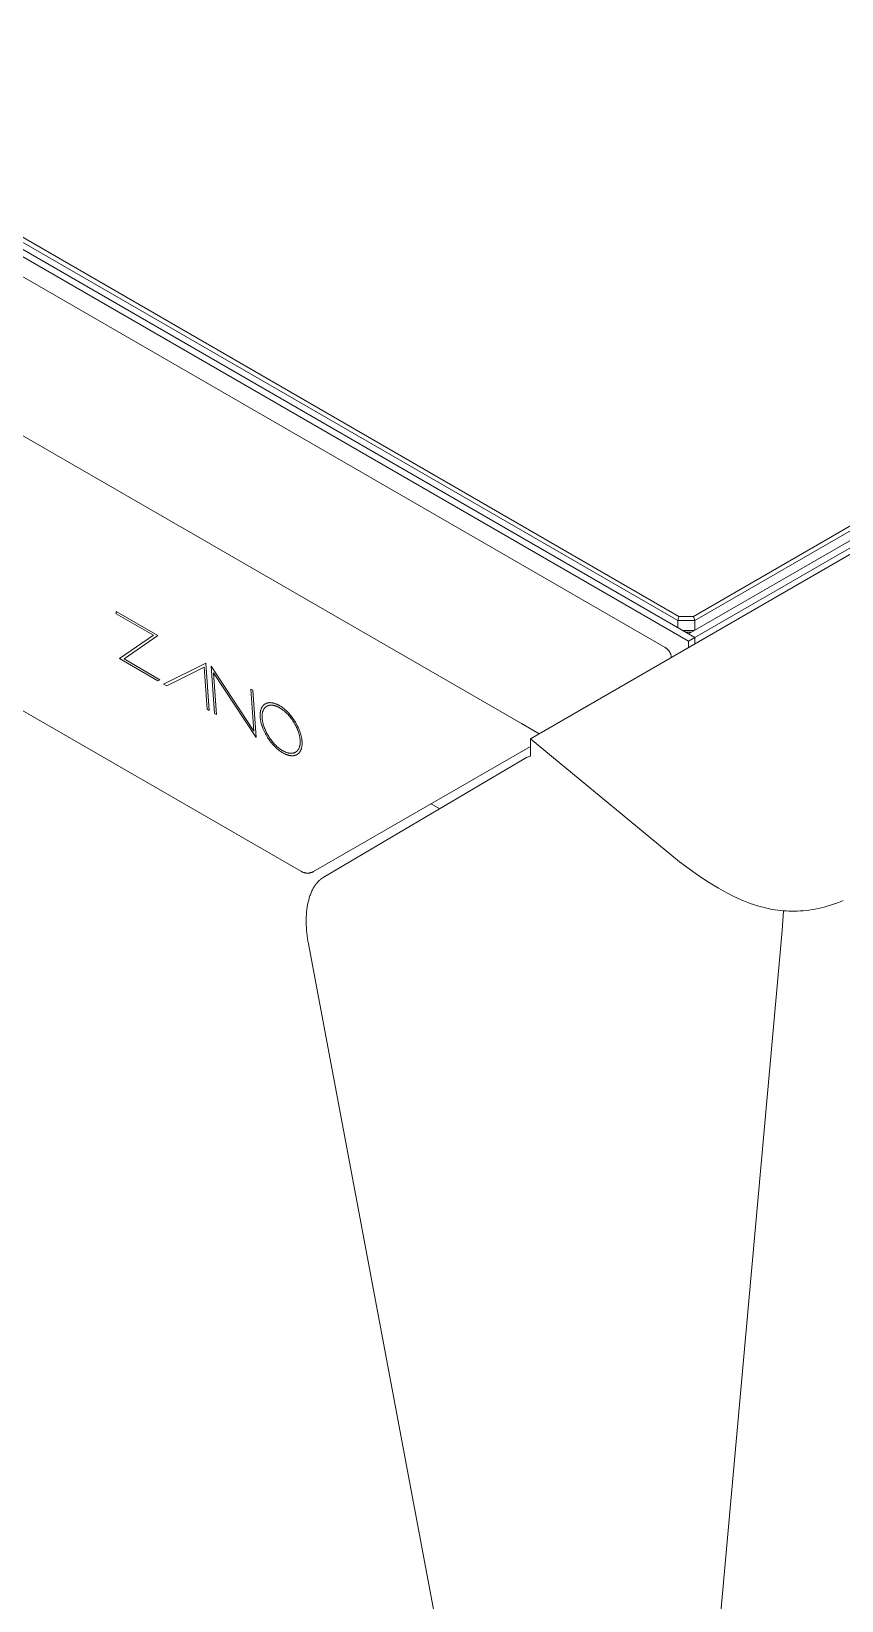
# Model space of a CAD drawing. Header units: millimetres. Extents: x -208 to 4974, y -28 to 3137.
# Drawn here: x 4435.6 to 4610, y 951.8 to 1289.7 of the extents above; entities that cross this region are included whole.
import ezdxf

# ---------------------------------------------------------------- set-up
doc = ezdxf.new("R2010")
doc.units = ezdxf.units.MM
doc.layers.add('ZANO_R', color=7, linetype='Continuous', lineweight=0)

msp = doc.modelspace()

# ---------------------------------------------------------------- linework, layer by layer
at = {"layer": 'ZANO_R'}
for p, q in [((4574.98, 1163.73), (3435.57, 1821.57)), ((4577.01, 1158.4), (3429.87, 1820.69)), ((4577.01, 1159.99), (3432.63, 1820.69)), ((3434.92, 1820.88), (4574.71, 1162.83)), ((3428.27, 1817.36), (4572.04, 1157)), ((3397.32, 1801.02), (4541.09, 1140.66)), ((4493.74, 1108.79), (3452.83, 1709.76)), ((4766.21, 1269.22), (4577.01, 1159.99)), ((4762.34, 1270.1), (4578.11, 1163.73)), ((4578.38, 1162.83), (4762.99, 1269.41)), ((4767.58, 1268.42), (4578.38, 1159.19)), ((4543.02, 1137.39), (4645.47, 1196.54)), ((4453.83, 1164.8), (4453.87, 1164.31)), ((4462.83, 1159.61), (4453.83, 1164.8)), ((4453.87, 1164.31), (4461.85, 1159.7)), ((4574.98, 1163.73), (4574.71, 1162.83)), ((4574.71, 1162.83), (4578.38, 1162.83)), ((4574.71, 1162.83), (4574.71, 1161.31)), ((4578.11, 1163.73), (4574.98, 1163.73)), ((4578.38, 1162.83), (4578.11, 1163.73)), ((4578.38, 1160.78), (4578.38, 1162.83)), ((4461.85, 1159.7), (4454.55, 1154.65)), ((4455.53, 1154.56), (4462.83, 1159.61)), ((4578.26, 1160.71), (4575.76, 1160.71)), ((4576.46, 1160.3), (4577.56, 1160.3)), ((4577.01, 1159.99), (4578.38, 1159.19)), ((4577.01, 1158.4), (4578.38, 1159.19)), ((4578.38, 1159.19), (4578.38, 1157.8)), ((4572.04, 1157), (4572.12, 1156.95)), ((4572.12, 1156.95), (4572.19, 1156.9)), ((4572.19, 1156.9), (4572.27, 1156.85)), ((4572.27, 1156.85), (4572.34, 1156.8)), ((4572.34, 1156.8), (4572.41, 1156.74)), ((4572.41, 1156.74), (4572.48, 1156.69)), ((4572.48, 1156.69), (4572.54, 1156.63)), ((4572.54, 1156.63), (4572.6, 1156.56)), ((4572.6, 1156.56), (4572.66, 1156.5)), ((4572.66, 1156.5), (4572.72, 1156.43)), ((4572.72, 1156.43), (4572.78, 1156.36)), ((4572.78, 1156.36), (4572.83, 1156.29)), ((4572.83, 1156.29), (4572.89, 1156.22)), ((4572.89, 1156.22), (4572.93, 1156.15)), ((4572.93, 1156.15), (4572.98, 1156.07)), ((4572.98, 1156.07), (4573.02, 1155.99)), ((4573.02, 1155.99), (4573.07, 1155.91)), ((4573.07, 1155.91), (4573.1, 1155.83)), ((4573.1, 1155.83), (4573.14, 1155.75)), ((4573.14, 1155.75), (4573.17, 1155.67)), ((4573.17, 1155.67), (4573.2, 1155.59)), ((4573.2, 1155.59), (4573.23, 1155.5)), ((4577.01, 1157.01), (4577.01, 1158.4)), ((4454.55, 1154.65), (4462.81, 1149.88)), ((4463.25, 1150.1), (4455.53, 1154.56)), ((4473.16, 1153.64), (4464.06, 1149.15)), ((4464.71, 1148.78), (4472.8, 1152.79)), ((4472.8, 1152.79), (4473.44, 1143.74)), ((4473.88, 1143.48), (4473.16, 1153.64)), ((4483.49, 1139.03), (4474.29, 1152.99)), ((4474.29, 1152.99), (4475.01, 1142.84)), ((4573.23, 1155.5), (4573.26, 1155.42)), ((4573.26, 1155.42), (4573.28, 1155.33)), ((4573.28, 1155.33), (4573.29, 1155.24)), ((4573.29, 1155.24), (4573.31, 1155.16)), ((4573.31, 1155.16), (4573.32, 1155.07)), ((4573.32, 1155.07), (4573.33, 1154.98)), ((4573.33, 1154.98), (4573.34, 1154.89)), ((4462.81, 1149.88), (4463.25, 1150.1)), ((4464.06, 1149.15), (4464.71, 1148.78)), ((4474.81, 1151.59), (4484, 1137.64)), ((4475.45, 1142.58), (4474.81, 1151.59)), ((4483.28, 1147.82), (4482.85, 1148.05)), ((4482.85, 1148.05), (4483.49, 1139.03)), ((4484, 1137.64), (4483.28, 1147.82)), ((4473.44, 1143.74), (4473.88, 1143.48)), ((4475.01, 1142.84), (4475.45, 1142.58)), ((4484.84, 1142.78), (4484.83, 1142.66)), ((4484.83, 1142.66), (4484.83, 1142.54)), ((4484.83, 1142.54), (4484.83, 1142.42)), ((4484.83, 1142.42), (4484.83, 1142.29)), ((4484.83, 1142.29), (4484.84, 1142.16)), ((4484.85, 1142.89), (4484.84, 1142.78)), ((4484.84, 1142.16), (4484.84, 1142.03)), ((4484.84, 1142.03), (4484.85, 1141.9)), ((4484.86, 1143.01), (4484.85, 1142.89)), ((4484.88, 1143.12), (4484.86, 1143.01)), ((4484.89, 1143.22), (4484.88, 1143.12)), ((4484.92, 1143.33), (4484.89, 1143.22)), ((4484.94, 1143.43), (4484.92, 1143.33)), ((4484.96, 1143.53), (4484.94, 1143.43)), ((4484.99, 1143.63), (4484.96, 1143.53)), ((4485.02, 1143.72), (4484.99, 1143.63)), ((4485.06, 1143.81), (4485.02, 1143.72)), ((4485.07, 1143.85), (4485.06, 1143.81)), ((4485.09, 1143.9), (4485.07, 1143.85)), ((4485.11, 1143.94), (4485.09, 1143.9)), ((4485.13, 1143.98), (4485.11, 1143.94)), ((4485.15, 1144.03), (4485.13, 1143.98)), ((4485.17, 1144.07), (4485.15, 1144.03)), ((4485.19, 1144.11), (4485.17, 1144.07)), ((4485.22, 1144.15), (4485.19, 1144.11)), ((4485.24, 1144.18), (4485.22, 1144.15)), ((4485.26, 1144.22), (4485.24, 1144.18)), ((4485.25, 1142.36), (4485.26, 1142.47)), ((4485.25, 1142.25), (4485.25, 1142.36)), ((4485.25, 1142.14), (4485.25, 1142.25)), ((4485.25, 1142.03), (4485.25, 1142.14)), ((4485.25, 1141.91), (4485.25, 1142.03)), ((4485.28, 1144.26), (4485.26, 1144.22)), ((4485.26, 1142.47), (4485.27, 1142.57)), ((4485.27, 1142.57), (4485.28, 1142.68)), ((4485.31, 1144.3), (4485.28, 1144.26)), ((4485.28, 1142.68), (4485.29, 1142.78)), ((4485.29, 1142.78), (4485.31, 1142.87)), ((4485.33, 1144.33), (4485.31, 1144.3)), ((4485.31, 1142.87), (4485.33, 1142.97)), ((4485.36, 1144.37), (4485.33, 1144.33)), ((4485.33, 1142.97), (4485.35, 1143.06)), ((4485.35, 1143.06), (4485.37, 1143.15)), ((4485.38, 1144.4), (4485.36, 1144.37)), ((4485.37, 1143.15), (4485.4, 1143.24)), ((4485.41, 1144.43), (4485.38, 1144.4)), ((4485.4, 1143.24), (4485.42, 1143.32)), ((4485.44, 1144.47), (4485.41, 1144.43)), ((4485.42, 1143.32), (4485.45, 1143.4)), ((4485.47, 1144.5), (4485.44, 1144.47)), ((4485.45, 1143.4), (4485.47, 1143.44)), ((4485.49, 1144.53), (4485.47, 1144.5)), ((4485.47, 1143.44), (4485.49, 1143.48)), ((4485.52, 1144.56), (4485.49, 1144.53)), ((4485.49, 1143.48), (4485.5, 1143.52)), ((4485.5, 1143.52), (4485.52, 1143.56)), ((4485.55, 1144.59), (4485.52, 1144.56)), ((4485.52, 1143.56), (4485.54, 1143.6)), ((4485.54, 1143.6), (4485.56, 1143.64)), ((4485.58, 1144.62), (4485.55, 1144.59)), ((4485.56, 1143.64), (4485.58, 1143.67)), ((4485.61, 1144.65), (4485.58, 1144.62)), ((4485.58, 1143.67), (4485.6, 1143.71)), ((4485.6, 1143.71), (4485.62, 1143.74)), ((4485.64, 1144.68), (4485.61, 1144.65)), ((4485.62, 1143.74), (4485.64, 1143.78)), ((4485.67, 1144.7), (4485.64, 1144.68)), ((4485.64, 1143.78), (4485.66, 1143.81)), ((4485.66, 1143.81), (4485.68, 1143.85)), ((4485.71, 1144.73), (4485.67, 1144.7)), ((4485.68, 1143.85), (4485.71, 1143.88)), ((4485.74, 1144.75), (4485.71, 1144.73)), ((4485.71, 1143.88), (4485.73, 1143.91)), ((4485.73, 1143.91), (4485.75, 1143.94)), ((4485.77, 1144.78), (4485.74, 1144.75)), ((4485.75, 1143.94), (4485.78, 1143.97)), ((4485.8, 1144.8), (4485.77, 1144.78)), ((4485.78, 1143.97), (4485.8, 1144)), ((4485.84, 1144.83), (4485.8, 1144.8)), ((4485.8, 1144), (4485.83, 1144.03)), ((4485.83, 1144.03), (4485.85, 1144.06)), ((4485.87, 1144.85), (4485.84, 1144.83)), ((4485.85, 1144.06), (4485.88, 1144.09)), ((4485.91, 1144.87), (4485.87, 1144.85)), ((4485.88, 1144.09), (4485.9, 1144.11)), ((4485.9, 1144.11), (4485.93, 1144.14)), ((4485.94, 1144.89), (4485.91, 1144.87)), ((4485.93, 1144.14), (4485.96, 1144.17)), ((4485.98, 1144.91), (4485.94, 1144.89)), ((4485.96, 1144.17), (4485.99, 1144.19)), ((4486.02, 1144.93), (4485.98, 1144.91)), ((4485.99, 1144.19), (4486.01, 1144.22)), ((4486.01, 1144.22), (4486.04, 1144.24)), ((4486.05, 1144.95), (4486.02, 1144.93)), ((4486.04, 1144.24), (4486.07, 1144.26)), ((4486.09, 1144.97), (4486.05, 1144.95)), ((4486.07, 1144.26), (4486.1, 1144.28)), ((4486.13, 1144.98), (4486.09, 1144.97)), ((4486.1, 1144.28), (4486.13, 1144.31)), ((4486.17, 1145), (4486.13, 1144.98)), ((4486.13, 1144.31), (4486.16, 1144.33)), ((4486.16, 1144.33), (4486.19, 1144.35)), ((4486.2, 1145.01), (4486.17, 1145)), ((4486.19, 1144.35), (4486.23, 1144.37)), ((4486.24, 1145.03), (4486.2, 1145.01)), ((4486.23, 1144.37), (4486.26, 1144.39)), ((4486.28, 1145.04), (4486.24, 1145.03)), ((4486.26, 1144.39), (4486.29, 1144.4)), ((4486.32, 1145.05), (4486.28, 1145.04)), ((4486.29, 1144.4), (4486.32, 1144.42)), ((4486.36, 1145.07), (4486.32, 1145.05)), ((4486.32, 1144.42), (4486.36, 1144.44)), ((4486.4, 1145.08), (4486.36, 1145.07)), ((4486.36, 1144.44), (4486.39, 1144.45)), ((4486.39, 1144.45), (4486.43, 1144.47)), ((4486.45, 1145.09), (4486.4, 1145.08)), ((4486.43, 1144.47), (4486.46, 1144.48)), ((4486.49, 1145.1), (4486.45, 1145.09)), ((4486.46, 1144.48), (4486.5, 1144.5)), ((4486.53, 1145.11), (4486.49, 1145.1)), ((4486.5, 1144.5), (4486.53, 1144.51)), ((4486.57, 1145.11), (4486.53, 1145.11)), ((4486.53, 1144.51), (4486.57, 1144.52)), ((4486.62, 1145.12), (4486.57, 1145.11)), ((4486.57, 1144.52), (4486.6, 1144.53)), ((4486.6, 1144.53), (4486.64, 1144.54)), ((4486.66, 1145.13), (4486.62, 1145.12)), ((4486.64, 1144.54), (4486.68, 1144.55)), ((4486.7, 1145.13), (4486.66, 1145.13)), ((4486.68, 1144.55), (4486.72, 1144.56)), ((4486.75, 1145.14), (4486.7, 1145.13)), ((4486.72, 1144.56), (4486.75, 1144.57)), ((4486.79, 1145.14), (4486.75, 1145.14)), ((4486.75, 1144.57), (4486.79, 1144.58)), ((4486.84, 1145.14), (4486.79, 1145.14)), ((4486.79, 1144.58), (4486.83, 1144.59)), ((4486.83, 1144.59), (4486.87, 1144.59)), ((4486.88, 1145.15), (4486.84, 1145.14)), ((4486.87, 1144.59), (4486.91, 1144.6)), ((4486.93, 1145.15), (4486.88, 1145.15)), ((4486.91, 1144.6), (4486.95, 1144.61)), ((4486.98, 1145.15), (4486.93, 1145.15)), ((4486.95, 1144.61), (4486.99, 1144.61)), ((4487.02, 1145.15), (4486.98, 1145.15)), ((4486.99, 1144.61), (4487.03, 1144.61)), ((4487.07, 1145.15), (4487.02, 1145.15)), ((4487.03, 1144.61), (4487.07, 1144.62)), ((4487.17, 1145.14), (4487.07, 1145.15)), ((4487.07, 1144.62), (4487.11, 1144.62)), ((4487.11, 1144.62), (4487.15, 1144.62)), ((4487.15, 1144.62), (4487.2, 1144.62)), ((4487.26, 1145.13), (4487.17, 1145.14)), ((4487.2, 1144.62), (4487.24, 1144.62)), ((4487.24, 1144.62), (4487.28, 1144.62)), ((4487.36, 1145.12), (4487.26, 1145.13)), ((4487.28, 1144.62), (4487.37, 1144.61)), ((4487.46, 1145.11), (4487.36, 1145.12)), ((4487.37, 1144.61), (4487.46, 1144.61)), ((4487.56, 1145.09), (4487.46, 1145.11)), ((4487.46, 1144.61), (4487.54, 1144.6)), ((4487.54, 1144.6), (4487.64, 1144.58)), ((4487.66, 1145.07), (4487.56, 1145.09)), ((4487.64, 1144.58), (4487.73, 1144.56)), ((4487.77, 1145.04), (4487.66, 1145.07)), ((4487.73, 1144.56), (4487.82, 1144.54)), ((4487.87, 1145.01), (4487.77, 1145.04)), ((4487.82, 1144.54), (4487.91, 1144.52)), ((4487.98, 1144.98), (4487.87, 1145.01)), ((4487.91, 1144.52), (4488.01, 1144.49)), ((4488.09, 1144.94), (4487.98, 1144.98)), ((4488.01, 1144.49), (4488.11, 1144.46)), ((4488.2, 1144.9), (4488.09, 1144.94)), ((4488.11, 1144.46), (4488.2, 1144.43)), ((4488.31, 1144.86), (4488.2, 1144.9)), ((4488.2, 1144.43), (4488.3, 1144.4)), ((4488.3, 1144.4), (4488.4, 1144.36)), ((4488.42, 1144.81), (4488.31, 1144.86)), ((4488.4, 1144.36), (4488.5, 1144.31)), ((4488.53, 1144.76), (4488.42, 1144.81)), ((4488.5, 1144.31), (4488.6, 1144.27)), ((4488.64, 1144.71), (4488.53, 1144.76)), ((4488.6, 1144.27), (4488.71, 1144.22)), ((4488.76, 1144.65), (4488.64, 1144.71)), ((4488.71, 1144.22), (4488.81, 1144.17)), ((4488.87, 1144.59), (4488.76, 1144.65)), ((4488.81, 1144.17), (4488.92, 1144.11)), ((4488.99, 1144.52), (4488.87, 1144.59)), ((4488.92, 1144.11), (4489.02, 1144.05)), ((4489.1, 1144.45), (4488.99, 1144.52)), ((4489.02, 1144.05), (4489.13, 1143.99)), ((4489.22, 1144.38), (4489.1, 1144.45)), ((4489.13, 1143.99), (4489.23, 1143.92)), ((4489.34, 1144.31), (4489.22, 1144.38)), ((4489.23, 1143.92), (4489.34, 1143.85)), ((4489.45, 1144.23), (4489.34, 1144.31)), ((4489.34, 1143.85), (4489.44, 1143.78)), ((4489.44, 1143.78), (4489.54, 1143.71)), ((4489.56, 1144.15), (4489.45, 1144.23)), ((4489.54, 1143.71), (4489.65, 1143.64)), ((4489.68, 1144.07), (4489.56, 1144.15)), ((4489.65, 1143.64), (4489.85, 1143.48)), ((4489.9, 1143.89), (4489.68, 1144.07)), ((4489.85, 1143.48), (4490.05, 1143.31)), ((4490.12, 1143.71), (4489.9, 1143.89)), ((4490.05, 1143.31), (4490.25, 1143.14)), ((4490.34, 1143.52), (4490.12, 1143.71)), ((4490.25, 1143.14), (4490.45, 1142.96)), ((4490.56, 1143.32), (4490.34, 1143.52)), ((4490.45, 1142.96), (4490.64, 1142.77)), ((4490.77, 1143.11), (4490.56, 1143.32)), ((4490.64, 1142.77), (4490.83, 1142.57)), ((4490.98, 1142.89), (4490.77, 1143.11)), ((4490.83, 1142.57), (4491.01, 1142.37)), ((4491.18, 1142.67), (4490.98, 1142.89)), ((4491.01, 1142.37), (4491.19, 1142.16)), ((4491.38, 1142.44), (4491.18, 1142.67)), ((4491.19, 1142.16), (4491.36, 1141.94)), ((4491.57, 1142.2), (4491.38, 1142.44)), ((4491.75, 1141.95), (4491.57, 1142.2)), ((4484.85, 1141.9), (4484.87, 1141.77)), ((4484.87, 1141.77), (4484.88, 1141.63)), ((4484.88, 1141.63), (4484.9, 1141.5)), ((4484.9, 1141.5), (4484.93, 1141.36)), ((4484.93, 1141.36), (4484.95, 1141.23)), ((4484.95, 1141.23), (4484.98, 1141.09)), ((4484.98, 1141.09), (4485.01, 1140.96)), ((4485.01, 1140.96), (4485.08, 1140.68)), ((4485.08, 1140.68), (4485.15, 1140.4)), ((4485.15, 1140.4), (4485.24, 1140.13)), ((4485.24, 1140.13), (4485.34, 1139.85)), ((4485.26, 1141.79), (4485.25, 1141.91)), ((4485.27, 1141.67), (4485.26, 1141.79)), ((4485.28, 1141.55), (4485.27, 1141.67)), ((4485.3, 1141.43), (4485.28, 1141.55)), ((4485.32, 1141.31), (4485.3, 1141.43)), ((4485.34, 1141.19), (4485.32, 1141.31)), ((4485.36, 1141.06), (4485.34, 1141.19)), ((4485.34, 1139.85), (4485.44, 1139.57)), ((4485.38, 1140.94), (4485.36, 1141.06)), ((4485.41, 1140.81), (4485.38, 1140.94)), ((4485.47, 1140.56), (4485.41, 1140.81)), ((4485.44, 1139.57), (4485.56, 1139.29)), ((4485.54, 1140.31), (4485.47, 1140.56)), ((4485.62, 1140.06), (4485.54, 1140.31)), ((4485.56, 1139.29), (4485.68, 1139.02)), ((4485.71, 1139.81), (4485.62, 1140.06)), ((4485.68, 1139.02), (4485.81, 1138.74)), ((4485.81, 1139.56), (4485.71, 1139.81)), ((4485.91, 1139.31), (4485.81, 1139.56)), ((4485.81, 1138.74), (4485.95, 1138.47)), ((4486.02, 1139.06), (4485.91, 1139.31)), ((4486.14, 1138.81), (4486.02, 1139.06)), ((4486.27, 1138.56), (4486.14, 1138.81)), ((4491.36, 1141.94), (4491.53, 1141.72)), ((4491.53, 1141.72), (4491.7, 1141.49)), ((4491.7, 1141.49), (4491.86, 1141.26)), ((4491.94, 1141.7), (4491.75, 1141.95)), ((4491.86, 1141.26), (4492.01, 1141.03)), ((4492.11, 1141.45), (4491.94, 1141.7)), ((4492.01, 1141.03), (4492.15, 1140.79)), ((4492.28, 1141.19), (4492.11, 1141.45)), ((4492.15, 1140.79), (4492.3, 1140.55)), ((4492.44, 1140.93), (4492.28, 1141.19)), ((4492.3, 1140.55), (4492.43, 1140.3)), ((4492.43, 1140.3), (4492.56, 1140.06)), ((4492.6, 1140.66), (4492.44, 1140.93)), ((4492.56, 1140.06), (4492.68, 1139.81)), ((4492.74, 1140.39), (4492.6, 1140.66)), ((4492.68, 1139.81), (4492.79, 1139.56)), ((4492.88, 1140.12), (4492.74, 1140.39)), ((4492.79, 1139.56), (4492.89, 1139.31)), ((4493.01, 1139.85), (4492.88, 1140.12)), ((4492.89, 1139.31), (4492.99, 1139.05)), ((4492.99, 1139.05), (4493.08, 1138.8)), ((4493.14, 1139.57), (4493.01, 1139.85)), ((4493.08, 1138.8), (4493.16, 1138.55)), ((4493.25, 1139.29), (4493.14, 1139.57)), ((4493.36, 1139.02), (4493.25, 1139.29)), ((4493.46, 1138.74), (4493.36, 1139.02)), ((4493.54, 1138.46), (4493.46, 1138.74)), ((4541.09, 1140.66), (4544.9, 1138.47)), ((4485.95, 1138.47), (4486.1, 1138.2)), ((4486.1, 1138.2), (4486.26, 1137.94)), ((4486.26, 1137.94), (4486.42, 1137.67)), ((4486.4, 1138.32), (4486.27, 1138.56)), ((4486.54, 1138.07), (4486.4, 1138.32)), ((4486.42, 1137.67), (4486.59, 1137.41)), ((4486.69, 1137.84), (4486.54, 1138.07)), ((4486.59, 1137.41), (4486.76, 1137.16)), ((4486.84, 1137.6), (4486.69, 1137.84)), ((4486.76, 1137.16), (4486.94, 1136.91)), ((4487, 1137.37), (4486.84, 1137.6)), ((4486.94, 1136.91), (4487.13, 1136.67)), ((4487.17, 1137.14), (4487, 1137.37)), ((4487.13, 1136.67), (4487.32, 1136.43)), ((4487.33, 1136.92), (4487.17, 1137.14)), ((4487.32, 1136.43), (4487.52, 1136.2)), ((4487.51, 1136.71), (4487.33, 1136.92)), ((4487.69, 1136.5), (4487.51, 1136.71)), ((4487.52, 1136.2), (4487.72, 1135.97)), ((4487.87, 1136.29), (4487.69, 1136.5)), ((4487.72, 1135.97), (4487.93, 1135.76)), ((4488.06, 1136.1), (4487.87, 1136.29)), ((4487.93, 1135.76), (4488.14, 1135.55)), ((4488.25, 1135.91), (4488.06, 1136.1)), ((4488.14, 1135.55), (4488.35, 1135.35)), ((4488.45, 1135.72), (4488.25, 1135.91)), ((4488.35, 1135.35), (4488.57, 1135.15)), ((4488.64, 1135.55), (4488.45, 1135.72)), ((4488.85, 1135.38), (4488.64, 1135.55)), ((4489.05, 1135.23), (4488.85, 1135.38)), ((4493.16, 1135.27), (4493.14, 1135.23)), ((4493.16, 1138.55), (4493.23, 1138.3)), ((4493.18, 1135.3), (4493.16, 1135.27)), ((4493.19, 1135.34), (4493.18, 1135.3)), ((4493.21, 1135.38), (4493.19, 1135.34)), ((4493.23, 1135.42), (4493.21, 1135.38)), ((4493.23, 1138.3), (4493.29, 1138.05)), ((4493.24, 1135.46), (4493.23, 1135.42)), ((4493.27, 1135.54), (4493.24, 1135.46)), ((4493.3, 1135.63), (4493.27, 1135.54)), ((4493.29, 1138.05), (4493.32, 1137.93)), ((4493.33, 1135.72), (4493.3, 1135.63)), ((4493.32, 1137.93), (4493.34, 1137.8)), ((4493.35, 1135.81), (4493.33, 1135.72)), ((4493.34, 1137.8), (4493.36, 1137.68)), ((4493.37, 1135.9), (4493.35, 1135.81)), ((4493.36, 1137.68), (4493.38, 1137.56)), ((4493.39, 1135.99), (4493.37, 1135.9)), ((4493.38, 1137.56), (4493.4, 1137.43)), ((4493.41, 1136.09), (4493.39, 1135.99)), ((4493.4, 1137.43), (4493.41, 1137.31)), ((4493.41, 1137.31), (4493.43, 1137.19)), ((4493.42, 1136.19), (4493.41, 1136.09)), ((4493.43, 1136.29), (4493.42, 1136.19)), ((4493.43, 1137.19), (4493.44, 1137.07)), ((4493.44, 1136.4), (4493.43, 1136.29)), ((4493.44, 1137.07), (4493.44, 1136.95)), ((4493.44, 1136.95), (4493.45, 1136.84)), ((4493.45, 1136.5), (4493.44, 1136.4)), ((4493.45, 1136.84), (4493.45, 1136.72)), ((4493.45, 1136.72), (4493.45, 1136.61)), ((4493.45, 1136.61), (4493.45, 1136.5)), ((4493.62, 1138.19), (4493.54, 1138.46)), ((4493.69, 1137.91), (4493.62, 1138.19)), ((4493.67, 1135.15), (4493.7, 1135.24)), ((4493.72, 1137.77), (4493.69, 1137.91)), ((4493.7, 1135.24), (4493.73, 1135.34)), ((4493.75, 1137.64), (4493.72, 1137.77)), ((4493.73, 1135.34), (4493.76, 1135.43)), ((4493.77, 1137.5), (4493.75, 1137.64)), ((4493.76, 1135.43), (4493.78, 1135.54)), ((4493.79, 1137.37), (4493.77, 1137.5)), ((4493.78, 1135.54), (4493.8, 1135.64)), ((4493.81, 1137.23), (4493.79, 1137.37)), ((4493.8, 1135.64), (4493.82, 1135.75)), ((4493.83, 1137.1), (4493.81, 1137.23)), ((4493.82, 1135.75), (4493.84, 1135.86)), ((4493.84, 1136.96), (4493.83, 1137.1)), ((4493.85, 1136.83), (4493.84, 1136.96)), ((4493.84, 1135.86), (4493.85, 1135.97)), ((4493.86, 1136.7), (4493.85, 1136.83)), ((4493.85, 1135.97), (4493.86, 1136.09)), ((4493.87, 1136.57), (4493.86, 1136.7)), ((4493.86, 1136.2), (4493.87, 1136.32)), ((4493.86, 1136.09), (4493.86, 1136.2)), ((4493.87, 1136.45), (4493.87, 1136.57)), ((4493.87, 1136.32), (4493.87, 1136.45)), ((4543.02, 1135.74), (4496.34, 1108.79)), ((4575.12, 1110.89), (4543.02, 1137.39)), ((4543.02, 1137.39), (4543.02, 1133.6)), ((4488.57, 1135.15), (4488.79, 1134.97)), ((4488.79, 1134.97), (4489.02, 1134.8)), ((4489.02, 1134.8), (4489.13, 1134.72)), ((4489.15, 1135.15), (4489.05, 1135.23)), ((4489.13, 1134.72), (4489.25, 1134.64)), ((4489.26, 1135.08), (4489.15, 1135.15)), ((4489.25, 1134.64), (4489.36, 1134.56)), ((4489.36, 1135.01), (4489.26, 1135.08)), ((4489.47, 1134.94), (4489.36, 1135.01)), ((4489.36, 1134.56), (4489.48, 1134.48)), ((4489.57, 1134.88), (4489.47, 1134.94)), ((4489.48, 1134.48), (4489.59, 1134.41)), ((4489.68, 1134.81), (4489.57, 1134.88)), ((4489.59, 1134.41), (4489.71, 1134.34)), ((4489.78, 1134.76), (4489.68, 1134.81)), ((4489.71, 1134.34), (4489.83, 1134.28)), ((4489.89, 1134.7), (4489.78, 1134.76)), ((4489.83, 1134.28), (4489.94, 1134.22)), ((4489.99, 1134.65), (4489.89, 1134.7)), ((4489.94, 1134.22), (4490.06, 1134.16)), ((4490.09, 1134.6), (4489.99, 1134.65)), ((4490.06, 1134.16), (4490.17, 1134.1)), ((4490.19, 1134.55), (4490.09, 1134.6)), ((4490.17, 1134.1), (4490.28, 1134.05)), ((4490.3, 1134.51), (4490.19, 1134.55)), ((4490.28, 1134.05), (4490.39, 1134.01)), ((4490.39, 1134.47), (4490.3, 1134.51)), ((4490.49, 1134.43), (4490.39, 1134.47)), ((4490.39, 1134.01), (4490.5, 1133.96)), ((4490.59, 1134.4), (4490.49, 1134.43)), ((4490.5, 1133.96), (4490.61, 1133.92)), ((4490.69, 1134.37), (4490.59, 1134.4)), ((4490.61, 1133.92), (4490.72, 1133.89)), ((4490.78, 1134.34), (4490.69, 1134.37)), ((4490.72, 1133.89), (4490.82, 1133.85)), ((4490.88, 1134.32), (4490.78, 1134.34)), ((4490.82, 1133.85), (4490.93, 1133.82)), ((4490.97, 1134.3), (4490.88, 1134.32)), ((4490.93, 1133.82), (4491.03, 1133.8)), ((4491.06, 1134.28), (4490.97, 1134.3)), ((4491.03, 1133.8), (4491.14, 1133.78)), ((4491.15, 1134.27), (4491.06, 1134.28)), ((4491.14, 1133.78), (4491.24, 1133.76)), ((4491.24, 1134.26), (4491.15, 1134.27)), ((4491.33, 1134.25), (4491.24, 1134.26)), ((4491.24, 1133.76), (4491.34, 1133.74)), ((4491.42, 1134.25), (4491.33, 1134.25)), ((4491.34, 1133.74), (4491.44, 1133.73)), ((4491.46, 1134.25), (4491.42, 1134.25)), ((4491.44, 1133.73), (4491.53, 1133.72)), ((4491.5, 1134.25), (4491.46, 1134.25)), ((4491.54, 1134.25), (4491.5, 1134.25)), ((4491.53, 1133.72), (4491.63, 1133.72)), ((4491.59, 1134.25), (4491.54, 1134.25)), ((4491.63, 1134.25), (4491.59, 1134.25)), ((4491.67, 1134.25), (4491.63, 1134.25)), ((4491.63, 1133.72), (4491.67, 1133.72)), ((4491.71, 1134.26), (4491.67, 1134.25)), ((4491.67, 1133.72), (4491.72, 1133.72)), ((4491.75, 1134.26), (4491.71, 1134.26)), ((4491.72, 1133.72), (4491.77, 1133.72)), ((4491.79, 1134.26), (4491.75, 1134.26)), ((4491.77, 1133.72), (4491.81, 1133.72)), ((4491.83, 1134.27), (4491.79, 1134.26)), ((4491.81, 1133.72), (4491.86, 1133.72)), ((4491.87, 1134.28), (4491.83, 1134.27)), ((4491.86, 1133.72), (4491.9, 1133.72)), ((4491.91, 1134.28), (4491.87, 1134.28)), ((4491.9, 1133.72), (4491.95, 1133.73)), ((4491.94, 1134.29), (4491.91, 1134.28)), ((4491.98, 1134.3), (4491.94, 1134.29)), ((4491.95, 1133.73), (4491.99, 1133.73)), ((4492.02, 1134.31), (4491.98, 1134.3)), ((4491.99, 1133.73), (4492.04, 1133.74)), ((4492.06, 1134.32), (4492.02, 1134.31)), ((4492.04, 1133.74), (4492.08, 1133.74)), ((4492.09, 1134.33), (4492.06, 1134.32)), ((4492.08, 1133.74), (4492.12, 1133.75)), ((4492.13, 1134.34), (4492.09, 1134.33)), ((4492.12, 1133.75), (4492.17, 1133.76)), ((4492.17, 1134.35), (4492.13, 1134.34)), ((4492.2, 1134.37), (4492.17, 1134.35)), ((4492.17, 1133.76), (4492.21, 1133.77)), ((4492.24, 1134.38), (4492.2, 1134.37)), ((4492.21, 1133.77), (4492.25, 1133.78)), ((4492.27, 1134.4), (4492.24, 1134.38)), ((4492.25, 1133.78), (4492.29, 1133.79)), ((4492.31, 1134.41), (4492.27, 1134.4)), ((4492.29, 1133.79), (4492.33, 1133.8)), ((4492.34, 1134.43), (4492.31, 1134.41)), ((4492.33, 1133.8), (4492.37, 1133.81)), ((4492.37, 1134.44), (4492.34, 1134.43)), ((4492.41, 1134.46), (4492.37, 1134.44)), ((4492.37, 1133.81), (4492.41, 1133.82)), ((4492.44, 1134.48), (4492.41, 1134.46)), ((4492.41, 1133.82), (4492.45, 1133.84)), ((4492.47, 1134.5), (4492.44, 1134.48)), ((4492.45, 1133.84), (4492.49, 1133.85)), ((4492.5, 1134.52), (4492.47, 1134.5)), ((4492.49, 1133.85), (4492.53, 1133.87)), ((4492.53, 1134.54), (4492.5, 1134.52)), ((4492.56, 1134.56), (4492.53, 1134.54)), ((4492.53, 1133.87), (4492.57, 1133.88)), ((4492.59, 1134.58), (4492.56, 1134.56)), ((4492.57, 1133.88), (4492.61, 1133.9)), ((4492.62, 1134.6), (4492.59, 1134.58)), ((4492.61, 1133.9), (4492.65, 1133.92)), ((4492.65, 1134.63), (4492.62, 1134.6)), ((4492.68, 1134.65), (4492.65, 1134.63)), ((4492.65, 1133.92), (4492.68, 1133.93)), ((4492.71, 1134.67), (4492.68, 1134.65)), ((4492.68, 1133.93), (4492.72, 1133.95)), ((4492.74, 1134.7), (4492.71, 1134.67)), ((4492.72, 1133.95), (4492.75, 1133.97)), ((4492.77, 1134.72), (4492.74, 1134.7)), ((4492.75, 1133.97), (4492.79, 1133.99)), ((4492.79, 1134.75), (4492.77, 1134.72)), ((4492.82, 1134.78), (4492.79, 1134.75)), ((4492.79, 1133.99), (4492.82, 1134.02)), ((4492.85, 1134.81), (4492.82, 1134.78)), ((4492.82, 1134.02), (4492.86, 1134.04)), ((4492.87, 1134.83), (4492.85, 1134.81)), ((4492.86, 1134.04), (4492.89, 1134.06)), ((4492.9, 1134.86), (4492.87, 1134.83)), ((4492.89, 1134.06), (4492.93, 1134.09)), ((4492.92, 1134.89), (4492.9, 1134.86)), ((4492.95, 1134.92), (4492.92, 1134.89)), ((4492.93, 1134.09), (4492.96, 1134.11)), ((4492.97, 1134.96), (4492.95, 1134.92)), ((4492.96, 1134.11), (4492.99, 1134.13)), ((4492.99, 1134.99), (4492.97, 1134.96)), ((4493.01, 1135.02), (4492.99, 1134.99)), ((4492.99, 1134.13), (4493.02, 1134.16)), ((4493.04, 1135.05), (4493.01, 1135.02)), ((4493.02, 1134.16), (4493.05, 1134.19)), ((4493.06, 1135.09), (4493.04, 1135.05)), ((4493.05, 1134.19), (4493.09, 1134.22)), ((4493.08, 1135.12), (4493.06, 1135.09)), ((4493.1, 1135.16), (4493.08, 1135.12)), ((4493.09, 1134.22), (4493.12, 1134.24)), ((4493.12, 1135.19), (4493.1, 1135.16)), ((4493.14, 1135.23), (4493.12, 1135.19)), ((4493.12, 1134.24), (4493.15, 1134.27)), ((4493.15, 1134.27), (4493.18, 1134.3)), ((4493.18, 1134.3), (4493.2, 1134.33)), ((4493.2, 1134.33), (4493.23, 1134.36)), ((4493.23, 1134.36), (4493.26, 1134.4)), ((4493.26, 1134.4), (4493.29, 1134.43)), ((4493.29, 1134.43), (4493.31, 1134.46)), ((4493.31, 1134.46), (4493.34, 1134.5)), ((4493.34, 1134.5), (4493.36, 1134.53)), ((4493.36, 1134.53), (4493.39, 1134.57)), ((4493.39, 1134.57), (4493.41, 1134.61)), ((4493.41, 1134.61), (4493.44, 1134.64)), ((4493.44, 1134.64), (4493.46, 1134.68)), ((4493.46, 1134.68), (4493.48, 1134.72)), ((4493.48, 1134.72), (4493.5, 1134.76)), ((4493.5, 1134.76), (4493.53, 1134.8)), ((4493.53, 1134.8), (4493.55, 1134.84)), ((4493.55, 1134.84), (4493.57, 1134.88)), ((4493.57, 1134.88), (4493.59, 1134.92)), ((4493.59, 1134.92), (4493.6, 1134.97)), ((4493.6, 1134.97), (4493.62, 1135.01)), ((4493.62, 1135.01), (4493.64, 1135.05)), ((4493.64, 1135.05), (4493.67, 1135.15)), ((4542.16, 1133.34), (4498.43, 1107.53)), ((4543.02, 1133.6), (4542.16, 1133.34)), ((4523.5, 1122.32), (4521.64, 1123.4)), ((4493.82, 1108.75), (4493.74, 1108.79)), ((4493.89, 1108.71), (4493.82, 1108.75)), ((4493.97, 1108.67), (4493.89, 1108.71)), ((4494.05, 1108.63), (4493.97, 1108.67)), ((4494.14, 1108.6), (4494.05, 1108.63)), ((4494.22, 1108.57), (4494.14, 1108.6)), ((4494.3, 1108.55), (4494.22, 1108.57)), ((4494.39, 1108.52), (4494.3, 1108.55)), ((4494.47, 1108.5), (4494.39, 1108.52)), ((4494.56, 1108.49), (4494.47, 1108.5)), ((4494.65, 1108.47), (4494.56, 1108.49)), ((4494.73, 1108.46), (4494.65, 1108.47)), ((4494.82, 1108.45), (4494.73, 1108.46)), ((4494.91, 1108.44), (4494.82, 1108.45)), ((4494.99, 1108.44), (4494.91, 1108.44)), ((4495.08, 1108.44), (4494.99, 1108.44)), ((4495.17, 1108.44), (4495.08, 1108.44)), ((4495.26, 1108.45), (4495.17, 1108.44)), ((4495.35, 1108.46), (4495.26, 1108.45)), ((4495.43, 1108.47), (4495.35, 1108.46)), ((4495.52, 1108.49), (4495.43, 1108.47)), ((4495.6, 1108.5), (4495.52, 1108.49)), ((4495.69, 1108.52), (4495.6, 1108.5)), ((4495.77, 1108.55), (4495.69, 1108.52)), ((4495.86, 1108.57), (4495.77, 1108.55)), ((4495.94, 1108.6), (4495.86, 1108.57)), ((4496.02, 1108.63), (4495.94, 1108.6)), ((4496.1, 1108.67), (4496.02, 1108.63)), ((4496.18, 1108.71), (4496.1, 1108.67)), ((4496.26, 1108.75), (4496.18, 1108.71)), ((4496.34, 1108.79), (4496.26, 1108.75)), ((4575.12, 1110.89), (4577.19, 1109.37)), ((4577.19, 1109.37), (4579.27, 1107.9)), ((4495.98, 1104.63), (4496.07, 1104.82)), ((4496.07, 1104.82), (4496.17, 1105.01)), ((4496.17, 1105.01), (4496.27, 1105.19)), ((4496.27, 1105.19), (4496.37, 1105.37)), ((4496.37, 1105.37), (4496.47, 1105.54)), ((4496.47, 1105.54), (4496.58, 1105.71)), ((4496.58, 1105.71), (4496.69, 1105.87)), ((4496.69, 1105.87), (4496.8, 1106.03)), ((4496.8, 1106.03), (4496.92, 1106.18)), ((4496.92, 1106.18), (4497.03, 1106.32)), ((4497.03, 1106.32), (4497.15, 1106.46)), ((4497.15, 1106.46), (4497.27, 1106.59)), ((4497.27, 1106.59), (4497.39, 1106.72)), ((4497.39, 1106.72), (4497.52, 1106.84)), ((4497.52, 1106.84), (4497.65, 1106.96)), ((4497.65, 1106.96), (4497.77, 1107.07)), ((4497.77, 1107.07), (4497.9, 1107.17)), ((4497.9, 1107.17), (4498.03, 1107.27)), ((4498.03, 1107.27), (4498.17, 1107.36)), ((4498.17, 1107.36), (4498.3, 1107.45)), ((4498.3, 1107.45), (4498.43, 1107.53)), ((4579.27, 1107.9), (4581.35, 1106.51)), ((4581.35, 1106.51), (4582.4, 1105.85)), ((4582.4, 1105.85), (4583.46, 1105.22)), ((4583.46, 1105.22), (4584.52, 1104.61)), ((4494.97, 1101.17), (4495.06, 1101.68)), ((4495.06, 1101.68), (4495.16, 1102.18)), ((4495.16, 1102.18), (4495.22, 1102.43)), ((4495.22, 1102.43), (4495.28, 1102.67)), ((4495.28, 1102.67), (4495.35, 1102.9)), ((4495.35, 1102.9), (4495.41, 1103.14)), ((4495.41, 1103.14), (4495.49, 1103.36)), ((4495.49, 1103.36), (4495.56, 1103.59)), ((4495.56, 1103.59), (4495.64, 1103.81)), ((4495.64, 1103.81), (4495.72, 1104.02)), ((4495.72, 1104.02), (4495.8, 1104.23)), ((4495.8, 1104.23), (4495.89, 1104.43)), ((4495.89, 1104.43), (4495.98, 1104.63)), ((4584.52, 1104.61), (4585.59, 1104.03)), ((4585.59, 1104.03), (4586.67, 1103.49)), ((4586.67, 1103.49), (4587.75, 1102.97)), ((4587.75, 1102.97), (4588.85, 1102.5)), ((4588.85, 1102.5), (4589.95, 1102.06)), ((4589.95, 1102.06), (4590.51, 1101.86)), ((4590.51, 1101.86), (4591.07, 1101.67)), ((4591.07, 1101.67), (4591.63, 1101.49)), ((4591.63, 1101.49), (4592.2, 1101.32)), ((4606.92, 1101.34), (4607.6, 1101.54)), ((4607.6, 1101.54), (4608.27, 1101.76)), ((4608.27, 1101.76), (4608.96, 1102)), ((4608.96, 1102), (4609.65, 1102.25)), ((4609.65, 1102.25), (4610.34, 1102.53)), ((4494.75, 1098.43), (4494.76, 1098.99)), ((4494.75, 1097.85), (4494.75, 1098.43)), ((4494.76, 1098.99), (4494.79, 1099.55)), ((4494.79, 1099.55), (4494.84, 1100.1)), ((4494.84, 1100.1), (4494.9, 1100.64)), ((4494.9, 1100.64), (4494.97, 1101.17)), ((4592.2, 1101.32), (4592.76, 1101.16)), ((4592.76, 1101.16), (4593.33, 1101.02)), ((4593.33, 1101.02), (4593.91, 1100.88)), ((4593.91, 1100.88), (4594.49, 1100.76)), ((4594.49, 1100.76), (4595.07, 1100.65)), ((4595.07, 1100.65), (4595.66, 1100.55)), ((4595.66, 1100.55), (4596.24, 1100.47)), ((4596.24, 1100.47), (4596.84, 1100.4)), ((4596.84, 1100.4), (4597.43, 1100.34)), ((4597.17, 1096.08), (4597.51, 1100.34)), ((4597.43, 1100.34), (4598.04, 1100.3)), ((4598.04, 1100.3), (4598.64, 1100.27)), ((4598.64, 1100.27), (4599.25, 1100.26)), ((4599.25, 1100.26), (4599.86, 1100.26)), ((4599.86, 1100.26), (4600.48, 1100.28)), ((4600.48, 1100.28), (4601.1, 1100.31)), ((4601.1, 1100.31), (4601.73, 1100.36)), ((4601.73, 1100.36), (4602.36, 1100.42)), ((4602.36, 1100.42), (4603, 1100.5)), ((4603, 1100.5), (4603.64, 1100.6)), ((4603.64, 1100.6), (4604.29, 1100.71)), ((4604.29, 1100.71), (4604.94, 1100.84)), ((4604.94, 1100.84), (4605.59, 1100.99)), ((4605.59, 1100.99), (4606.26, 1101.15)), ((4606.26, 1101.15), (4606.92, 1101.34)), ((4494.76, 1097.28), (4494.75, 1097.85)), ((4494.79, 1096.7), (4494.76, 1097.28)), ((4494.83, 1096.11), (4494.79, 1096.7)), ((4494.89, 1095.53), (4494.83, 1096.11)), ((4494.95, 1094.95), (4494.89, 1095.53)), ((4495.03, 1094.37), (4494.95, 1094.95)), ((4575.98, 859.91), (4597.17, 1096.08)), ((4495.12, 1093.79), (4495.03, 1094.37)), ((4495.22, 1093.22), (4495.12, 1093.79)), ((4495.22, 1093.22), (4535.88, 876.85))]:
    msp.add_line(p, q, dxfattribs=at)

doc.saveas('drawing.dxf')
